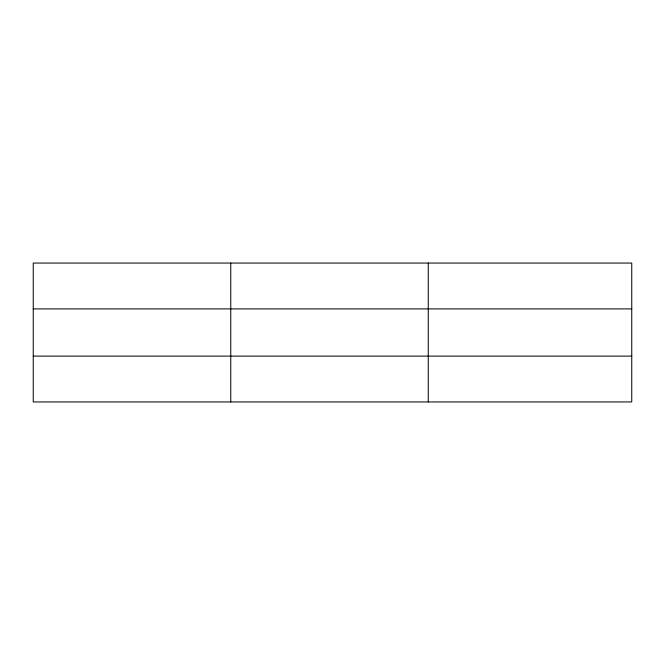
<?xml version="1.0" encoding="UTF-8"?>
<svg xmlns="http://www.w3.org/2000/svg" width="665" height="665" viewBox="0 0 665 665"><rect width="100%" height="100%" fill="white"/><g stroke="black" fill="none" stroke-linecap="round" stroke-linejoin="round"><path stroke-width="1" d="M230.755 401.943L230.755 263.057M428.26 401.943L428.26 263.057M631.75 356.108L631.75 401.943L33.25 401.943L33.25 263.057L631.75 263.057L631.75 356.108L33.25 356.108M33.25 308.893L631.75 308.893"/></g></svg>
